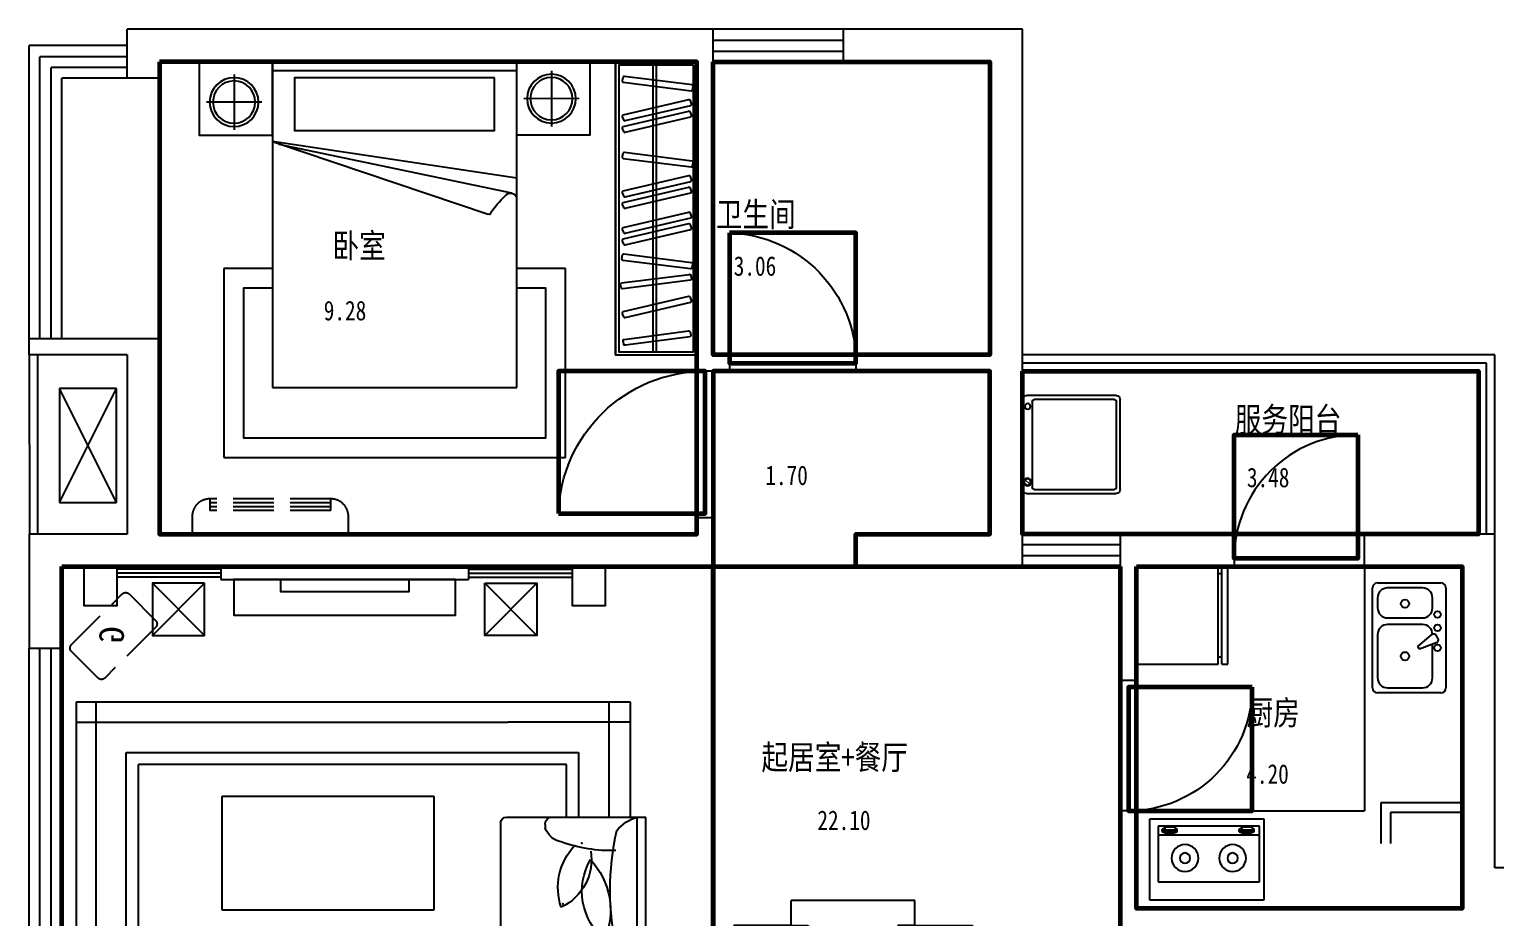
# Model space of a CAD drawing. Extents: x -355297 to -319897, y -340725 to -321125.
# Drawn here: x -354697 to -345697, y -326575 to -321125 of the extents above; entities that cross this region are included whole.
import ezdxf
from ezdxf.enums import TextEntityAlignment as Align

# ---------------------------------------------------------------- set-up
doc = ezdxf.new("R2010")
doc.units = 0
doc.header["$LTSCALE"] = 1000
doc.header["$MEASUREMENT"] = 0
for name, pattern in [('ACAD_ISO02W100', [15, 12, -3]), ('DASH', [0.35, 0.25, -0.1]), ('DASHED', [0.75, 0.5, -0.25])]:
    doc.linetypes.add(name, pattern=pattern)
doc.layers.get('0').update_dxf_attribs({"linetype": 'CONTINUOUS'})
for name, color, linetype in [('0-室内空调位', 8, 'DASH'), ('A-FURN-MOVE', 47, 'DASH'), ('KIT', 6, 'CONTINUOUS'), ('LVTRY', 8, 'CONTINUOUS'), ('PUB_HATCH', 8, 'CONTINUOUS'), ('PUB_TEXT', 7, 'CONTINUOUS'), ('TEXT', 6, 'CONTINUOUS'), ('WALL', 2, 'CONTINUOUS'), ('WIND', 2, 'CONTINUOUS'), ('WINDOW', 3, 'CONTINUOUS'), ('WINDOW_TEXT', 7, 'CONTINUOUS'), ('家具', 145, 'CONTINUOUS'), ('家具ALL', 33, 'CONTINUOUS'), ('灰色', 8, 'CONTINUOUS'), ('空调', 32, 'CONTINUOUS')]:
    doc.layers.add(name, color=color, linetype=linetype)
for name, color, linetype, lineweight in [('GT_卧室', 1, 'CONTINUOUS', 60), ('GT_卫生间', 5, 'CONTINUOUS', 60), ('GT_厨房', 4, 'CONTINUOUS', 60), ('GT_客厅', 2, 'CONTINUOUS', 60), ('GT_过道', 30, 'CONTINUOUS', 60), ('GT_门', 245, 'CONTINUOUS', 60), ('GT_阳台', 6, 'CONTINUOUS', 60), ('GT_餐厅', 3, 'CONTINUOUS', 60)]:
    doc.layers.add(name, color=color, linetype=linetype, lineweight=lineweight)
doc.layers.get('PUB_HATCH').off()
doc.styles.add('CCDI_T0G_01', font='simhei.ttf')
doc.styles.add('DIM_FONT', font='ROMAND.shx', dxfattribs={"width": 0.7})
doc.styles.add('SIMPLEX', font='SIMPLEX.SHX')
doc.styles.get("Standard").update_dxf_attribs({"font": 'GBENOR', "bigfont": 'GBCBIG'})
doc.styles.add('Style-simsun', font='')
doc.styles.get('Style-simsun').set_extended_font_data('NSimSun')

# ---------------------------------------------------------------- blocks, each defined once
blk = doc.blocks.new('_A2ZXL')
blk.add_line((-0.472, 0), (-0.472, -1))
blk.add_arc((-0.5, 0), 1, 271.6231, 0)
blk = doc.blocks.new('_WBLK')
for p, q in [((-0.5, 0.5), (0.5, 0.5)), ((0.5, 0.167), (-0.5, 0.167)), ((0.5, -0.167), (-0.5, -0.167)), ((-0.5, -0.5), (0.5, -0.5))]:
    blk.add_line(p, q)
at = {"layer": 'WINDOW_TEXT', "style": 'SIMPLEX', "flags": 9}
blk.add_attdef('A', text='', height=1, dxfattribs=at).set_placement((0, 1.5), align=Align.MIDDLE)
blk = doc.blocks.new('A$C1C95116E')
at = {"layer": '家具'}
for p, q in [((450, 2529.8), (1950, 2529.8)), ((450, 529.8), (450, 2529.8)), ((1950, 2529.8), (1950, 529.8)), ((1950, 2529.8), (1950, 529.8)), ((1950, 2529.8), (1950, 2359.8)), ((236.6, 2473.8), (236.3, 2133.8)), ((450, 2474), (1950, 2474)), ((2186, 2452.7), (2185.7, 2112.7)), ((66.5, 2303.9), (406.5, 2303.6)), ((2015.9, 2282.9), (2355.9, 2282.6)), ((450, 1816.4), (1950.4, 2040)), ((480.3, 1723.2), (1909.1, 2022.9)), ((1950.4, 2040), (625, 1594)), ((151.3, 1260.9), (450, 1260.9)), ((151.3, 100), (151.3, 1260.9)), ((1950, 1260.9), (2248.7, 1260.9)), ((2248.7, 1260.9), (2248.7, 100)), ((1950, 529.8), (450, 529.8)), ((2248.7, 100), (151.3, 100))]:
    blk.add_line(p, q, dxfattribs=at)
for points in [[(0, 2529.8), (0, 2079.8), (450, 2079.8), (450, 2529.8)], [(2400, 2529.8), (2400, 2079.8), (1950, 2079.8), (1950, 2529.8)], [(587.2, 2432.2), (1815.7, 2432.2), (1815.7, 2107.6), (587.2, 2107.6)]]:
    blk.add_lwpolyline(points, close=True, dxfattribs=at)
blk.add_lwpolyline([(1950, 1140.9), (2128.7, 1140.9), (2128.7, 220), (271.3, 220), (271.3, 1140.9), (450, 1140.9)], dxfattribs=at)
for centre, radius in [((236.5, 2303.8), 150), ((236.5, 2303.8), 130), ((2185.9, 2282.7), 150), ((2185.9, 2282.7), 130)]:
    blk.add_circle(centre, radius, dxfattribs=at)
for centre, radius, start, end in [((489.3, 1685), 39.3, 34.76973, 171.6858), ((104.1, 1273.5), 602.1, 32.54346, 46.10592), ((620.1, 1602.8), 10, 212.54346, 299.04815)]:
    blk.add_arc(centre, radius, start, end, dxfattribs=at)
blk = doc.blocks.new('dq')
at = {"ltscale": 2}
for p, q in [((-80, 950), (-80, 1749)), ((-50, 950), (-50, 1749)), ((-20, 950), (-20, 1749)), ((-128, 1476), (-528, 1076)), ((-528, 1476), (-128, 1076)), ((-80, -950), (-80, -1749)), ((-50, -950), (-50, -1749)), ((-20, -950), (-20, -1749)), ((-128, -1476), (-528, -1076)), ((-528, -1476), (-128, -1076))]:
    blk.add_line(p, q, dxfattribs=at)
for p, q in [((-100, 950), (-100, -950)), ((0, 950), (-100, 950)), ((0, 950), (0, -950)), ((0, -950), (-100, -950))]:
    blk.add_line(p, q)
for points in [[(0, 1749), (-300, 1749), (-300, 1999), (0, 1999)], [(-128, 1076), (-128, 1476), (-528, 1476), (-528, 1076)], [(-100, 850), (-372, 850), (-372, -850), (-100, -850)], [(-100, 493), (-190, 493), (-190, -494), (-100, -494)], [(-128, -1076), (-128, -1476), (-528, -1476), (-528, -1076)], [(0, -1999), (-300, -1999), (-300, -1749), (0, -1749)]]:
    blk.add_lwpolyline(points, close=True, dxfattribs=at)
blk = doc.blocks.new('$plan$00000349')
at = {"color": 0, "linetype": 'ByBlock'}
for p, q in [((-306.8, 0), (306.8, 0)), ((-337.5, -419.3), (-337.5, -30.7)), ((-184.1, -81.8), (-245.5, -81.8)), ((52.5, -172.8), (-17.8, -87.3)), ((2, -48.4), (-12.3, -56.6)), ((31.4, -58.9), (70.2, -162.5)), ((245.5, -81.8), (40, -81.8)), ((337.5, -30.7), (337.5, -419.3)), ((-306.8, -143.2), (-306.8, -358)), ((-122.7, -358), (-122.7, -143.2)), ((-81.8, -143.2), (-81.8, -358)), ((70.2, -162.5), (52.5, -172.8)), ((306.8, -358), (306.8, -143.2)), ((306.8, -450), (-306.8, -450)), ((-245.5, -419.3), (-184.1, -419.3)), ((-20.5, -419.3), (245.5, -419.3))]:
    blk.add_line(p, q, dxfattribs=at)
for centre, radius in [((-143.2, -51.1), 20.5), ((-61.4, -51.1), 20.5), ((61.4, -51.1), 20.5), ((-209.7, -250.6), 25.6), ((112.5, -250.6), 25.6)]:
    blk.add_circle(centre, radius, dxfattribs=at)
for centre, radius, start, end in [((-306.8, -30.7), 30.7, 90, 180), ((306.8, -30.7), 30.7, 0, 90), ((-245.5, -143.2), 61.4, 90, 180), ((-184.1, -143.2), 61.4, 0, 90), ((-20.5, -143.2), 61.4, 90, 180), ((-2, -74.3), 20.5, 120, 219.46232), ((12.3, -66.1), 20.5, 20.53768, 120), ((245.5, -143.2), 61.4, 0, 90), ((-245.5, -358), 61.4, 180, 270), ((-184.1, -358), 61.4, 270, 0), ((-20.5, -358), 61.4, 180, 270), ((245.5, -358), 61.4, 270, 0), ((-306.8, -419.3), 30.7, 180, 270), ((306.8, -419.3), 30.7, 270, 0)]:
    blk.add_arc(centre, radius, start, end, dxfattribs=at)
blk = doc.blocks.new('FIRE1')
at = {"linetype": 'Continuous'}
for p, q in [((330.3, 313.1), (-369.7, 313.1)), ((-369.7, 313.1), (-369.7, -186.9)), ((330.3, -186.9), (330.3, 313.1)), ((-369.7, -186.9), (330.3, -186.9))]:
    blk.add_line(p, q, dxfattribs=at)
for p, q in [((-343.2, 268.7), (279.6, 268.7)), ((-343.2, -73.8), (-343.2, 268.7)), ((-343.2, 213), (279.6, 213)), ((-310.6, 235.2), (-310.5, 246.9)), ((-300.1, 244.7), (-300.1, 261.3)), ((-300.1, 261.3), (-235.4, 261.3)), ((-235.4, 244.7), (-300.1, 244.7)), ((-235.4, 261.3), (-235.4, 244.7)), ((-218.8, 236.4), (-218.8, 246.9)), ((162.4, 235.2), (162.5, 246.9)), ((172.9, 261.3), (237.6, 261.3)), ((172.9, 244.7), (172.9, 261.3)), ((237.6, 244.7), (172.9, 244.7)), ((237.6, 261.3), (237.6, 244.7)), ((254.2, 236.4), (254.2, 246.9)), ((279.6, 268.7), (279.6, -73.8)), ((279.6, -73.8), (-343.2, -73.8)), ((-335.6, -206.9), (-335.6, -206.9))]:
    blk.add_line(p, q)
for points in [[(-218.8, 246.9, -0.259034), (-220.7, 243.4, -0.076276), (-232.2, 238.5, -0.036515), (-245.8, 236.1, -0.026615), (-264.6, 235.1, -0.026615), (-283.5, 236.1, -0.036515), (-297, 238.5, -0.076276), (-308.6, 243.4, -0.259034), (-310.5, 246.9, -0.259034), (-308.6, 250.3, -0.056762), (-300.1, 254.3, -0.036515)], [(-218.8, 236.4, -0.259034), (-220.7, 232.9, -0.076276), (-232.2, 228, -0.036515), (-245.8, 225.5, -0.026615), (-264.6, 224.5, -0.026615), (-283.5, 225.5, -0.036515), (-297, 228, -0.076276), (-308.6, 232.9, -0.259034), (-310.5, 236.4, -0.078462), (-310.3, 237.6, -0.056762)], [(-235.4, 256, -0.008736), (-232.2, 255.2, -0.076276), (-220.7, 250.3, -0.259034), (-218.8, 246.9, -0.259034)], [(254.2, 246.9, -0.259034), (252.3, 243.4, -0.076276), (240.8, 238.5, -0.036515), (227.2, 236.1, -0.026615), (208.4, 235.1, -0.026615), (189.5, 236.1, -0.036515), (176, 238.5, -0.076276), (164.4, 243.4, -0.259034), (162.5, 246.9, -0.259034), (164.4, 250.3, -0.056762), (172.9, 254.3, -0.036515)], [(254.2, 236.4, -0.259034), (252.3, 232.9, -0.076276), (240.8, 228, -0.036515), (227.2, 225.5, -0.026615), (208.4, 224.5, -0.026615), (189.5, 225.5, -0.036515), (176, 228, -0.076276), (164.4, 232.9, -0.259034), (162.5, 236.4, -0.078462), (162.7, 237.6, -0.056762)], [(237.6, 256, -0.008736), (240.8, 255.2, -0.076276), (252.3, 250.3, -0.259034), (254.2, 246.9, -0.259034)]]:
    blk.add_lwpolyline(points, format="xyb")
for centre, radius in [((-178.1, 71.7), 82.5), ((-178.1, 71.7), 31.6), ((114.5, 71.7), 82.5), ((114.5, 71.7), 31.6)]:
    blk.add_circle(centre, radius, dxfattribs=at)
at = {"oblique": -180, "text_generation_flag": 4, "width": 0.8, "flags": 9}
for tag in ['XSIZE', 'YSIZE']:
    blk.add_attdef(tag, (-19.7, -186.9), '', height=0.5, dxfattribs=at)
blk = doc.blocks.new('A$C37B047D3')
at = {"layer": 'LVTRY', "linetype": 'ByBlock'}
for p, q in [((1.5, 600), (1.5, 0)), ((38.7, 600), (1.5, 600)), ((38.7, 600), (38.7, 0)), ((60.6, 553.7), (38.7, 553.7)), ((562.1, 600), (60.6, 600)), ((60.6, 600), (60.6, 0)), ((562.1, 0), (562.1, 600)), ((38.7, 44.9), (60.6, 44.9)), ((1.5, 0), (38.7, 0)), ((60.6, 0), (562.1, 0))]:
    blk.add_line(p, q, dxfattribs=at)
at = {"layer": 'LVTRY', "linetype": 'ByBlock', "style": 'DIM_FONT', "width": 0.8, "flags": 9}
for tag in ['XSIZE', 'YSIZE']:
    blk.add_attdef(tag, (1.5, 600), '', height=0.5, rotation=180, dxfattribs=at)
blk = doc.blocks.new('A$C27572BC1')
at = {"layer": '家具'}
for p, q in [((352.5, 1350), (1112.4, 1350)), ((352.5, 0), (352.5, 1350)), ((1112.4, 0), (1112.4, 1350)), ((352.5, 1196.8), (0, 1196.8)), ((0, 1196.8), (0, 754.5)), ((43.5, 1196.8), (43.5, 754.5)), ((1112.4, 1196.8), (1465, 1196.8)), ((1421.4, 1196.8), (1421.4, 754.5)), ((1465, 1196.8), (1465, 754.5)), ((352.5, 754.5), (0, 754.5)), ((1112.4, 754.5), (1465, 754.5)), ((0, 153.2), (0, 595.5)), ((352.5, 595.5), (0, 595.5)), ((43.5, 153.2), (43.5, 595.5)), ((1112.4, 595.5), (1465, 595.5)), ((1421.4, 153.2), (1421.4, 595.5)), ((1465, 153.2), (1465, 595.5)), ((352.5, 153.2), (0, 153.2)), ((1112.4, 153.2), (1465, 153.2)), ((352.5, 0), (1112.4, 0))]:
    blk.add_line(p, q, dxfattribs=at)
at = {"layer": '家具', "linetype": 'DASHED', "ltscale": 10}
for p, q in [((352.5, 1196.8), (457.2, 1196.8)), ((457.2, 1196.8), (457.2, 754.5)), ((1112.4, 1196.8), (1007.8, 1196.8)), ((1007.8, 1196.8), (1007.8, 754.5)), ((352.5, 754.5), (457.2, 754.5)), ((1112.4, 754.5), (1007.8, 754.5)), ((352.5, 595.5), (457.2, 595.5)), ((457.2, 153.2), (457.2, 595.5)), ((1007.8, 153.2), (1007.8, 595.5)), ((1112.4, 595.5), (1007.8, 595.5)), ((352.5, 153.2), (457.2, 153.2)), ((1112.4, 153.2), (1007.8, 153.2))]:
    blk.add_line(p, q, dxfattribs=at)
blk = doc.blocks.new('$plan$00000401')
for p, q in [((-276, 0), (276, 0)), ((-300, -576), (-300, -24)), ((-276, -528), (-276, -35.6)), ((-264, -23.6), (264, -23.6)), ((276, -35.6), (276, -528)), ((300, -24), (300, -576)), ((264, -540), (-264, -540)), ((276, -600), (-276, -600))]:
    blk.add_line(p, q)
at = {"lineweight": 13}
blk.add_line((-218.2, -581.8), (-242.5, -557.6), dxfattribs=at)
for centre, radius in [((-230.4, -569.7), 23.2), ((234, -568), 17.2)]:
    blk.add_circle(centre, radius)
blk.add_circle((-230.4, -569.7), 17.2, dxfattribs=at)
for centre, radius, start, end in [((-276, -24), 24, 90, 180), ((276, -24), 24, 0, 90), ((-264, -35.6), 12, 90, 180), ((264, -35.6), 12, 0, 90), ((-264, -528), 12, 180, 270), ((264, -528), 12, 270, 0), ((-276, -576), 24, 180, 270), ((276, -576), 24, 270, 0)]:
    blk.add_arc(centre, radius, start, end)
blk = doc.blocks.new('A$C1635139F')
at = {"layer": '家具', "linetype": 'Continuous'}
for p, q in [((110.8, 3491.6), (110.8, 2741.6)), ((860.8, 3491.6), (110.8, 3491.6)), ((860.8, 2741.6), (860.8, 3491.6)), ((961.8, 2993.7), (961.8, 3500.7)), ((961.8, 3500.7), (1861.8, 3500.7)), ((961.8, 3446.7), (1861.8, 3446.7)), ((1861.8, 2643.9), (1861.8, 3500.7)), ((961.8, 2993.7), (961.8, 2643.9)), ((1006.8, 2880.6), (1029.5, 2880.6)), ((1816.8, 2880.6), (1794.1, 2880.6)), ((110.8, 2741.6), (860.8, 2741.6)), ((0, 444.5), (0, 2650)), ((0.5, 2650.5), (837.9, 2650.5)), ((52.8, 444), (52.8, 2650.5)), ((873.1, 1925.7), (873.1, 2615.3)), ((606.4, 2606.5), (606.4, 2584.3)), ((1825.8, 2607.9), (997.8, 2607.9)), ((1290.8, 2197.3), (1290.8, 897.3)), ((1990.8, 2197.3), (1290.8, 2197.3)), ((1990.8, 897.3), (1990.8, 2197.3)), ((314.6, 1899.3), (217.8, 1899.3)), ((839.3, 1899.3), (490.9, 1899.3)), ((873.1, 1230.5), (873.1, 1864.1)), ((839.3, 1195.3), (379.2, 1195.3)), ((873.1, 1160.1), (873.1, 479.2)), ((1290.8, 897.3), (1990.8, 897.3)), ((606.4, 488), (606.4, 510.2)), ((0.5, 444), (837.9, 444))]:
    blk.add_line(p, q, dxfattribs=at)
at = {"layer": '家具'}
for p, q in [((485.8, 3365.7), (485.8, 2867.5)), ((860.8, 3404.8), (961.8, 3404.8)), ((1861.8, 3404.8), (2568.1, 3404.8)), ((1861.8, 3404.8), (2568.1, 3404.8)), ((2444.6, 3404.8), (2444.6, 2652.6)), ((2568.1, 3404.8), (2568.1, 0)), ((2568.1, 3404.8), (2568.1, 0)), ((961.8, 3271.5), (860.8, 3271.5)), ((2568.1, 3271.5), (1861.8, 3271.5)), ((236.7, 3116.6), (734.9, 3116.6)), ((961.8, 3086.3), (860.8, 3086.3)), ((2259.3, 3086.3), (1861.8, 3086.3)), ((2259.3, 308.7), (2259.3, 3086.3)), ((860.8, 3012.2), (961.8, 3012.2)), ((1861.8, 3012.2), (2185.2, 3012.2)), ((2185.2, 3012.2), (2185.2, 382.8)), ((221.7, 2741.6), (221.7, 2650.5)), ((406.9, 2741.6), (406.9, 2650.5)), ((481, 2741.6), (481, 2650.5)), ((221.7, 2650.5), (221.7, 2652.6)), ((406.9, 2650.5), (406.9, 2652.6)), ((2444.6, 0), (2444.6, 2652.6)), ((221.7, 435.7), (221.7, 444)), ((221.7, 444), (221.7, 0)), ((406.9, 444), (406.9, 352.9)), ((406.9, 436), (406.9, 308.7)), ((481, 444), (481, 382.8)), ((481, 382.8), (2185.2, 382.8)), ((406.9, 308.7), (2259.3, 308.7)), ((221.7, 123.5), (2568.1, 123.5)), ((2568.1, 0), (221.7, 0)), ((2568.1, 0), (1861.8, 0))]:
    blk.add_line(p, q, dxfattribs=at)
blk.add_circle((485.8, 3116.6), 169.1, dxfattribs=at)
at = {"layer": '家具', "linetype": 'Continuous'}
for centre, radius, start, end in [((1110.1, 3454.4), 148.5, 182.97, 243.66674), ((1613.5, 3520.1), 258.9, 309.82954, 343.53373), ((1411.8, 4967), 1686.2, 257.41004, 282.58996), ((251.2, 3289.5), 916.9, 358.58303, 1.59457), ((2572.4, 3289.5), 916.9, 178.40543, 199.73927), ((251.2, 3289.5), 916.9, 340.26073, 353.9761), ((979.4, 3009.1), 137.9, 291.27159, 347.71802), ((1844.1, 3009.1), 137.9, 192.28198, 248.72841), ((1006.8, 2925.6), 45, 180, 270), ((1816.8, 2925.6), 45, 270, 0), ((0.5, 2650), 0.5, 90, 180), ((31.5, 2484.4), 167.4, 30.68837, 82.6749), ((562.4, 2606.5), 44, 0, 90), ((837.9, 2615.3), 35.2, 0, 90), ((997.8, 2643.9), 36, 180, 270), ((1825.8, 2643.9), 36, 270, 0), ((-12994.4, 1547.3), 13209.5, 355.55987, 4.44013), ((480.7, 2633.3), 134.9, 282.27415, 338.70114), ((206.6, 3345.3), 896.5, 268.40543, 276.00735), ((206.6, 3345.3), 896.5, 279.035, 289.73927), ((828.4, 1948.6), 50.2, 280.89858, 332.84122), ((837.9, 1864.1), 35.2, 0, 90), ((837.9, 1230.5), 35.2, 270, 0), ((837.9, 1160.1), 35.2, 0, 90), ((206.6, -250.8), 896.5, 70.26073, 91.59457), ((480.7, 461.2), 134.9, 21.29886, 77.72585), ((31.5, 610.1), 167.4, 277.3251, 329.31163), ((562.4, 488), 44, 270, 0), ((837.9, 479.2), 35.2, 270, 0), ((0.5, 444.5), 0.5, 180, 270)]:
    blk.add_arc(centre, radius, start, end, dxfattribs=at)
at = {"layer": '家具'}
for centre, radius, start, end in [((1288, 2823.5), 459.3, 47.03855, 112.96198), ((1406.5, 3495.6), 388.2, 219.93728, 300.06326), ((1600, 2842.7), 322.7, 80.4987, 154.92667), ((1961, 3959.5), 1329.3, 221.0234, 221.26389), ((1428.1, 3337.9), 378.1, 251.44436, 312.71967), ((367.4, 2681.9), 29.4, 273.60815, 273.73494), ((367.4, 2681.9), 29.4, 273.60815, 273.73494), ((660, 2184.7), 449.1, 137.03855, 202.96198), ((2.8, 2300.6), 379.6, 309.93728, 30.06326), ((125.6, 1842.5), 369.7, 341.44436, 53.33975), ((609.8, 2010.6), 315.5, 170.4987, 244.92667), ((664.8, 1001.5), 449.1, 137.03855, 202.96198), ((7.7, 1117.4), 379.6, 309.93728, 30.06326)]:
    blk.add_arc(centre, radius, start, end, dxfattribs=at)
for p in [(1175.2, 3246.4), (1701.1, 3107.1), (1328.2, 2989.7)]:
    blk.add_point(p, dxfattribs=at)
blk = doc.blocks.new('_DBLK')
blk.add_line((-0.45, 0), (-0.45, -0.95))
blk.add_arc((-0.45, 0), 0.95, 270, 0)
at = {"layer": 'WINDOW_TEXT', "style": 'SIMPLEX', "flags": 9}
blk.add_attdef('A', text='', height=1, dxfattribs=at).set_placement((0, 1.5), align=Align.MIDDLE)
blk = doc.blocks.new('壁挂空调')
at = {"layer": 'A-FURN-MOVE'}
for p, q in [((-108, 216), (-852, 216)), ((-852, 216), (-852, 144)), ((-108, 192), (-852, 192)), ((-108, 144), (-108, 216)), ((-960, 108), (-960, 0)), ((-108, 168), (-852, 168)), ((-108, 144), (-852, 144)), ((0, 0), (0, 108)), ((-960, 0), (0, 0))]:
    blk.add_line(p, q, dxfattribs=at)
for centre, start, end in [((-852, 108), 90, 180), ((-108, 108), 0, 90)]:
    blk.add_arc(centre, 108, start, end, dxfattribs=at)
blk = doc.blocks.new('A$C56337016')
for p, q in [((319.9, 525), (8.8, 213.8)), ((525, 362.3), (362.3, 525)), ((213.8, 8.8), (525, 319.9)), ((8.8, 171.4), (171.4, 8.8))]:
    blk.add_line(p, q)
for centre, start, end in [((341.1, 503.8), 45, 135), ((503.8, 341.1), 315, 45), ((30, 192.6), 135, 225), ((192.6, 30), 225, 315)]:
    blk.add_arc(centre, 30, start, end)
at = {"style": 'Style-simsun'}
blk.add_text('G', height=150, dxfattribs=at).set_placement((207.4, 203.6))
blk = doc.blocks.new('A$C4D8B5A51')
at = {"layer": '家具', "linetype": 'Continuous'}
for p, q in [((0, 1800), (0, 0)), ((500, 1800), (0, 1800)), ((500, 1800), (0, 1800)), ((250, 1780), (250, 20)), ((270, 1780), (270, 20)), ((500, 0), (500, 1800)), ((500, 0), (0, 0))]:
    blk.add_line(p, q, dxfattribs=at)
for points in [[(0, 1800), (500, 1800), (500, 0), (0, 0)], [(20, 1780), (480, 1780), (480, 20), (20, 20)]]:
    blk.add_lwpolyline(points, close=True, dxfattribs=at)
for points in [[(28.4, 1658.3), (444.2, 1710.4, -0.414214), (454.2, 1704), (458.3, 1684.4, -0.414214), (451.8, 1674.4), (36, 1622.3, -0.414214), (26, 1628.8), (21.9, 1648.3, -0.414214)], [(51, 1567.2), (454.2, 1473.1, -0.414214), (458.8, 1462.2), (451.4, 1443.6, -0.414214), (440.5, 1439), (37.3, 1533, -0.414214), (32.7, 1544), (40.1, 1562.5, -0.414214)], [(51, 1496), (454.2, 1401.9, -0.414214), (458.8, 1391), (451.4, 1372.5, -0.414214), (440.5, 1367.8), (37.3, 1461.9, -0.414214), (32.7, 1472.8), (40.1, 1491.3, -0.414214)], [(28.4, 1191.1), (444.2, 1243.3, -0.414214), (454.2, 1236.8), (458.3, 1217.3, -0.414214), (451.8, 1207.3), (36, 1155.1, -0.414214), (26, 1161.6), (21.9, 1181.2, -0.414214)], [(51, 1100.1), (454.2, 1006, -0.414214), (458.8, 995.1), (451.4, 976.5, -0.414214), (440.5, 971.8), (37.3, 1065.9, -0.414214), (32.7, 1076.8), (40.1, 1095.4, -0.414214)], [(51, 1028.9), (454.2, 934.8, -0.414214), (458.8, 923.9), (451.4, 905.3, -0.414214), (440.5, 900.7), (37.3, 994.7, -0.414214), (32.7, 1005.7), (40.1, 1024.2, -0.414214)], [(51, 875.5), (454.2, 781.4, -0.414214), (458.8, 770.5), (451.4, 751.9, -0.414214), (440.5, 747.2), (37.3, 841.3, -0.414214), (32.7, 852.2), (40.1, 870.8, -0.414214)], [(51, 804.3), (454.2, 710.2, -0.414214), (458.8, 699.3), (451.4, 680.7, -0.414214), (440.5, 676), (37.3, 770.1, -0.414214), (32.7, 781), (40.1, 799.6, -0.414214)], [(455.6, 582.7), (39.8, 530.5, -0.414214), (29.9, 537), (25.7, 556.6, -0.414214), (32.2, 566.5), (448.1, 618.7, -0.414214), (458, 612.2), (462.1, 592.7, -0.414214)], [(462.5, 442.9), (46.7, 495.1, 0.414214), (36.7, 488.6), (32.6, 469, 0.414214), (39.1, 459.1), (455, 406.9, 0.414214), (464.9, 413.4), (469, 432.9, 0.414214)], [(51, 358), (454.2, 263.9, -0.414214), (458.8, 253), (451.4, 234.5, -0.414214), (440.5, 229.8), (37.3, 323.9, -0.414214), (32.7, 334.8), (40.1, 353.3, -0.414214)], [(446.9, 95.7), (51.3, 147.9, 0.414214), (41.3, 141.4), (37.2, 121.8, 0.414214), (43.7, 111.9), (439.3, 59.7, 0.414214), (449.2, 66.2), (453.3, 85.7, 0.414214)]]:
    blk.add_lwpolyline(points, format="xyb", close=True, dxfattribs=at)
blk = doc.blocks.new('A$C4D8B5A51-flat-4')
at = {"layer": '家具', "linetype": 'Continuous'}
for p, q in [((-500, 0), (-500, 1800)), ((-500, 1800), (0, 1800)), ((-500, 1800), (0, 1800)), ((-270, 1780), (-270, 20)), ((-250, 1780), (-250, 20)), ((0, 1800), (0, 0)), ((-500, 0), (0, 0))]:
    blk.add_line(p, q, dxfattribs=at)
for points in [[(0, 1800), (-500, 1800), (-500, 0), (0, 0)], [(-20, 1780), (-480, 1780), (-480, 20), (-20, 20)]]:
    blk.add_lwpolyline(points, close=True, dxfattribs=at)
for points in [[(-28.4, 1658.3), (-444.2, 1710.4, 0.414214), (-454.2, 1704), (-458.3, 1684.4, 0.414214), (-451.8, 1674.4), (-36, 1622.3, 0.414214), (-26, 1628.8), (-21.9, 1648.3, 0.414214)], [(-51, 1567.2), (-454.2, 1473.1, 0.414214), (-458.8, 1462.2), (-451.4, 1443.6, 0.414214), (-440.5, 1439), (-37.3, 1533, 0.414214), (-32.7, 1544), (-40.1, 1562.5, 0.414214)], [(-51, 1496), (-454.2, 1401.9, 0.414214), (-458.8, 1391), (-451.4, 1372.5, 0.414214), (-440.5, 1367.8), (-37.3, 1461.9, 0.414214), (-32.7, 1472.8), (-40.1, 1491.3, 0.414214)], [(-28.4, 1191.1), (-444.2, 1243.3, 0.414214), (-454.2, 1236.8), (-458.3, 1217.3, 0.414214), (-451.8, 1207.3), (-36, 1155.1, 0.414214), (-26, 1161.6), (-21.9, 1181.2, 0.414214)], [(-51, 1100.1), (-454.2, 1006, 0.414214), (-458.8, 995.1), (-451.4, 976.5, 0.414214), (-440.5, 971.8), (-37.3, 1065.9, 0.414214), (-32.7, 1076.8), (-40.1, 1095.4, 0.414214)], [(-51, 1028.9), (-454.2, 934.8, 0.414214), (-458.8, 923.9), (-451.4, 905.3, 0.414214), (-440.5, 900.7), (-37.3, 994.7, 0.414214), (-32.7, 1005.7), (-40.1, 1024.2, 0.414214)], [(-51, 875.5), (-454.2, 781.4, 0.414214), (-458.8, 770.5), (-451.4, 751.9, 0.414214), (-440.5, 747.2), (-37.3, 841.3, 0.414214), (-32.7, 852.2), (-40.1, 870.8, 0.414214)], [(-51, 804.3), (-454.2, 710.2, 0.414214), (-458.8, 699.3), (-451.4, 680.7, 0.414214), (-440.5, 676), (-37.3, 770.1, 0.414214), (-32.7, 781), (-40.1, 799.6, 0.414214)], [(-455.6, 582.7), (-39.8, 530.5, 0.414214), (-29.9, 537), (-25.7, 556.6, 0.414214), (-32.2, 566.5), (-448.1, 618.7, 0.414214), (-458, 612.2), (-462.1, 592.7, 0.414214)], [(-462.5, 442.9), (-46.7, 495.1, -0.414214), (-36.7, 488.6), (-32.6, 469, -0.414214), (-39.1, 459.1), (-455, 406.9, -0.414214), (-464.9, 413.4), (-469, 432.9, -0.414214)], [(-51, 358), (-454.2, 263.9, 0.414214), (-458.8, 253), (-451.4, 234.5, 0.414214), (-440.5, 229.8), (-37.3, 323.9, 0.414214), (-32.7, 334.8), (-40.1, 353.3, 0.414214)], [(-446.9, 95.7), (-51.3, 147.9, -0.414214), (-41.3, 141.4), (-37.2, 121.8, -0.414214), (-43.7, 111.9), (-439.3, 59.7, -0.414214), (-449.2, 66.2), (-453.3, 85.7, -0.414214)]]:
    blk.add_lwpolyline(points, format="xyb", close=True, dxfattribs=at)

msp = doc.modelspace()

# ---------------------------------------------------------------- linework, layer by layer
at = {"layer": 'GT_卧室'}
msp.add_lwpolyline([(-353897.3, -321324.6), (-353897.3, -324224.6), (-350597.3, -324224.6), (-350597.3, -321324.6), (-353897.3, -321324.6)], dxfattribs=at)
at = {"layer": 'GT_卫生间'}
msp.add_lwpolyline([(-350497.3, -321324.6), (-348797.3, -321324.6), (-348797.3, -323124.6), (-350497.3, -323124.6), (-350497.3, -321324.6)], dxfattribs=at)
at = {"layer": 'GT_厨房'}
msp.add_lwpolyline([(-347897.3, -324424.6), (-345897.3, -324424.6), (-345897.3, -326524.6), (-347897.3, -326524.6), (-347897.3, -324424.6)], dxfattribs=at)
at = {"layer": 'GT_客厅'}
msp.add_lwpolyline([(-354497.3, -324424.6), (-350497.3, -324424.6), (-350497.3, -327824.6), (-354497.3, -327824.6), (-354497.3, -324424.6)], dxfattribs=at)
at = {"layer": 'GT_过道'}
msp.add_lwpolyline([(-349620, -324424.6), (-349620, -324224.6), (-348797.3, -324224.6), (-348797.3, -323224.6), (-350497.3, -323224.6), (-350497.3, -324424.6), (-349620, -324424.6)], dxfattribs=at)
at = {"layer": 'GT_门'}
for points in [[(-350397.3, -322375), (-350397.3, -323174.6), (-349620, -323174.6), (-349620, -322375), (-350397.3, -322375)], [(-351447, -324099.1), (-350547.3, -324099.1), (-350547.3, -323224.6), (-351447, -323224.6), (-351447, -324099.1)], [(-346537.3, -323614.6), (-346537.3, -324374.6), (-347297.3, -324374.6), (-347297.3, -323614.6), (-346537.3, -323614.6)], [(-347187.3, -325164.6), (-347947.3, -325164.6), (-347947.3, -325924.6), (-347187.3, -325924.6), (-347187.3, -325164.6)]]:
    msp.add_lwpolyline(points, dxfattribs=at)
at = {"layer": 'GT_阳台'}
msp.add_lwpolyline([(-348597.3, -323224.6), (-345797.3, -323224.6), (-345797.3, -324224.6), (-348597.3, -324224.6), (-348597.3, -323224.6)], dxfattribs=at)
at = {"layer": 'GT_餐厅'}
msp.add_lwpolyline([(-347997.3, -324424.6), (-347997.3, -327824.6), (-350497.3, -327824.6), (-350497.3, -324424.6), (-347997.3, -324424.6)], dxfattribs=at)
at = {"layer": 'KIT'}
for p in [(-346497.3, -324424.6), (-347897.3, -325924.6)]:
    msp.add_line(p, (-346497.3, -325924.6), dxfattribs=at)
at = {"layer": 'LVTRY'}
for p, q in [((-345897.2, -325874.5), (-346397.2, -325874.5)), ((-346397.2, -325874.5), (-346397.2, -326124.5)), ((-346337.2, -325934.5), (-346337.2, -326124.5)), ((-345897.2, -325934.5), (-346337.2, -325934.5))]:
    msp.add_line(p, q, dxfattribs=at)
at = {"layer": 'WALL'}
for p, q in [((-350497.3, -321124.6), (-354097.3, -321124.6)), ((-354097.3, -321424.6), (-354097.3, -321124.6)), ((-354097.3, -321424.6), (-354097.3, -321124.6)), ((-350497.3, -321124.6), (-354097.3, -321124.6)), ((-350497.3, -321124.6), (-351397.3, -321124.6)), ((-350497.3, -321124.6), (-351397.3, -321124.6)), ((-350497.3, -321324.6), (-350497.3, -321124.6)), ((-350497.3, -321324.6), (-350497.3, -321124.6)), ((-350497.3, -321324.6), (-350497.3, -321124.6)), ((-350497.3, -321324.6), (-350497.3, -321124.6)), ((-348597.3, -321124.6), (-349697.3, -321124.6)), ((-349697.3, -321324.6), (-349697.3, -321124.6)), ((-349697.3, -321324.6), (-349697.3, -321124.6)), ((-348597.3, -321124.6), (-349697.3, -321124.6)), ((-354097.3, -321424.6), (-354097.3, -321224.6)), ((-354097.3, -321424.6), (-354097.3, -321224.6)), ((-353897.3, -321424.6), (-353897.3, -321324.6)), ((-353897.3, -321424.6), (-353897.3, -321324.6)), ((-351097.3, -321324.6), (-351097.3, -321324.6)), ((-351097.3, -321324.6), (-351097.3, -321324.6)), ((-350497.3, -321324.6), (-350497.3, -321324.6)), ((-350497.3, -321324.6), (-350497.3, -321324.6)), ((-350497.3, -321324.6), (-350497.3, -321324.6)), ((-350497.3, -321324.6), (-350497.3, -321324.6)), ((-349697.3, -321324.6), (-348797.3, -321324.6)), ((-349697.3, -321324.6), (-348797.3, -321324.6)), ((-350597.3, -321724.6), (-350597.3, -322124.6)), ((-350597.3, -321724.6), (-350597.3, -322124.6)), ((-354697.3, -323124.6), (-354697.3, -323024.6)), ((-354697.3, -323024.6), (-353897.3, -323024.6)), ((-354697.3, -323024.6), (-353897.3, -323024.6)), ((-354697.3, -323124.6), (-354697.3, -323024.6)), ((-353897.3, -323024.6), (-353897.3, -323574.6)), ((-353897.3, -323024.6), (-353897.3, -323574.6)), ((-354097.3, -323124.6), (-354697.3, -323124.6)), ((-354097.3, -323124.6), (-354697.3, -323124.6)), ((-354097.3, -323124.6), (-354097.3, -324224.6)), ((-354097.3, -323124.6), (-354097.3, -324224.6)), ((-349620, -323124.6), (-348797.3, -323124.6)), ((-349620, -323124.6), (-348797.3, -323124.6)), ((-349620, -323224.6), (-348797.3, -323224.6)), ((-349620, -323224.6), (-348797.3, -323224.6)), ((-353897.3, -323574.6), (-353897.3, -324224.6)), ((-353897.3, -323574.6), (-353897.3, -324224.6)), ((-350497.3, -324124.6), (-350597.3, -324124.6)), ((-350497.3, -324124.6), (-350597.3, -324124.6)), ((-350497.3, -324424.6), (-350497.3, -324124.6)), ((-350497.3, -324424.6), (-350497.3, -324124.6)), ((-354697.3, -324224.6), (-354697.3, -324924.6)), ((-354097.3, -324224.6), (-354697.3, -324224.6)), ((-354097.3, -324224.6), (-354697.3, -324224.6)), ((-354697.3, -324224.6), (-354697.3, -324924.6)), ((-349620, -324224.6), (-348797.3, -324224.6)), ((-349620, -324224.6), (-348797.3, -324224.6)), ((-347297.3, -324224.6), (-347297.3, -324424.6)), ((-347297.3, -324224.6), (-347297.3, -324424.6)), ((-345697.3, -326274.6), (-345697.3, -324224.6)), ((-345697.3, -326274.6), (-345697.3, -324224.6)), ((-350497.3, -324424.6), (-354497.3, -324424.6)), ((-354497.3, -324924.6), (-354497.3, -324424.6)), ((-354497.3, -324924.6), (-354497.3, -324424.6)), ((-350497.3, -324424.6), (-354497.3, -324424.6)), ((-347897.3, -324424.6), (-347297.3, -324424.6)), ((-347897.3, -324424.6), (-347297.3, -324424.6)), ((-345897.3, -326524.6), (-345897.3, -324424.6)), ((-345897.3, -326524.6), (-345897.3, -324424.6)), ((-354697.3, -324924.6), (-354497.3, -324924.6)), ((-354697.3, -324924.6), (-354497.3, -324924.6)), ((-347897.3, -325124.6), (-347997.3, -325124.6)), ((-347897.3, -325124.6), (-347997.3, -325124.6)), ((-347897.3, -325924.6), (-347997.3, -325924.6)), ((-347897.3, -325924.6), (-347997.3, -325924.6)), ((-347897.3, -325924.6), (-347997.3, -325924.6)), ((-347897.3, -325924.6), (-347997.3, -325924.6)), ((-343497.3, -326274.6), (-345697.3, -326274.6)), ((-343497.3, -326274.6), (-345697.3, -326274.6)), ((-345897.3, -326524.6), (-345897.3, -326474.6)), ((-345897.3, -326524.6), (-345897.3, -326474.6))]:
    msp.add_line(p, q, dxfattribs=at)
at = {"layer": 'WALL', "linetype": 'ACAD_ISO02W100'}
for p, q in [((-348597.3, -324424.6), (-348597.3, -321124.6)), ((-348597.3, -324424.6), (-348597.3, -321124.6)), ((-350597.3, -321324.6), (-353897.3, -321324.6)), ((-350597.3, -321324.6), (-353897.3, -321324.6)), ((-350597.3, -321324.6), (-351397.3, -321324.6)), ((-350597.3, -321324.6), (-351397.3, -321324.6)), ((-350597.3, -321324.6), (-350597.3, -323224.6)), ((-350597.3, -321324.6), (-350597.3, -323224.6)), ((-350497.3, -321324.6), (-350497.3, -322424.6)), ((-350497.3, -321324.6), (-350497.3, -322424.6)), ((-348797.3, -323124.6), (-348797.3, -321324.6)), ((-348797.3, -323124.6), (-348797.3, -321324.6)), ((-353897.3, -321424.6), (-354097.3, -321424.6)), ((-353897.3, -321424.6), (-354097.3, -321424.6)), ((-350497.3, -321824.6), (-350497.3, -323124.6)), ((-350497.3, -321824.6), (-350497.3, -323124.6)), ((-350497.3, -323124.6), (-350397.3, -323124.6)), ((-350497.3, -323124.6), (-350397.3, -323124.6)), ((-350397.3, -323124.6), (-350397.3, -323224.6)), ((-350397.3, -323124.6), (-350397.3, -323224.6)), ((-349620, -323124.6), (-349620, -323224.6)), ((-349620, -323124.6), (-349620, -323224.6)), ((-350497.3, -323224.6), (-350597.3, -323224.6)), ((-350497.3, -323224.6), (-350597.3, -323224.6)), ((-350397.3, -323224.6), (-350497.3, -323224.6)), ((-350397.3, -323224.6), (-350497.3, -323224.6)), ((-348797.3, -324224.6), (-348797.3, -323224.6)), ((-348797.3, -324224.6), (-348797.3, -323224.6)), ((-350597.3, -324224.6), (-350597.3, -324124.6)), ((-350597.3, -324224.6), (-350597.3, -324124.6)), ((-350597.3, -324224.6), (-353897.3, -324224.6)), ((-350597.3, -324224.6), (-353897.3, -324224.6)), ((-349620, -324224.6), (-349620, -324424.6)), ((-349620, -324224.6), (-349620, -324424.6)), ((-347297.3, -324224.6), (-347997.3, -324224.6)), ((-347997.3, -324224.6), (-347997.3, -325124.6)), ((-347997.3, -324224.6), (-347997.3, -325124.6)), ((-347297.3, -324224.6), (-347997.3, -324224.6)), ((-345697.3, -324224.6), (-346497.3, -324224.6)), ((-346497.3, -324424.6), (-346497.3, -324224.6)), ((-346497.3, -324424.6), (-346497.3, -324224.6)), ((-345697.3, -324224.6), (-346497.3, -324224.6)), ((-348597.3, -324424.6), (-349620, -324424.6)), ((-348597.3, -324424.6), (-349620, -324424.6)), ((-347897.3, -325124.6), (-347897.3, -324424.6)), ((-347897.3, -325124.6), (-347897.3, -324424.6)), ((-345897.3, -324424.6), (-346497.3, -324424.6)), ((-345897.3, -324424.6), (-346497.3, -324424.6)), ((-347997.3, -325924.6), (-347997.3, -326624.6)), ((-347997.3, -325924.6), (-347997.3, -326624.6)), ((-347897.3, -326524.6), (-347897.3, -325924.6)), ((-347897.3, -326524.6), (-347897.3, -325924.6)), ((-347897.3, -326524.6), (-345897.3, -326524.6)), ((-347897.3, -326524.6), (-345897.3, -326524.6))]:
    msp.add_line(p, q, dxfattribs=at)
at = {"layer": 'WIND'}
msp.add_line((-347297.3, -324224.6), (-346497.3, -324224.6), dxfattribs=at)
at = {"layer": 'WINDOW', "linetype": 'ACAD_ISO02W100'}
for p, q in [((-354697.3, -323024.6), (-354697.3, -321224.6)), ((-354097.3, -321224.6), (-354697.3, -321224.6)), ((-354632.3, -323024.6), (-354632.3, -321294.6)), ((-354097.3, -321294.6), (-354632.3, -321294.6)), ((-354097.3, -321224.6), (-354097.3, -321224.6)), ((-354097.3, -321224.6), (-354097.3, -321224.6)), ((-354562.3, -323024.6), (-354562.3, -321359.6)), ((-354097.3, -321359.6), (-354562.3, -321359.6)), ((-354497.3, -323024.6), (-354497.3, -321424.6)), ((-354097.3, -321424.6), (-354497.3, -321424.6)), ((-354697.3, -323024.6), (-354497.3, -323024.6)), ((-350497.3, -323124.6), (-349620, -323124.6)), ((-354697.3, -327324.6), (-354697.3, -324924.6)), ((-354632.3, -327324.6), (-354632.3, -324924.6)), ((-354562.3, -327324.6), (-354562.3, -324924.6)), ((-354497.3, -327324.6), (-354497.3, -324924.6))]:
    msp.add_line(p, q, dxfattribs=at)
at = {"layer": 'WINDOW'}
for p, q in [((-353897.3, -323024.6), (-353897.3, -321324.6)), ((-347997.3, -324224.6), (-348597.3, -324224.6)), ((-347997.3, -324290.6), (-348597.3, -324290.6)), ((-347997.3, -324358.6), (-348597.3, -324358.6)), ((-347997.3, -324424.6), (-348597.3, -324424.6)), ((-347897.3, -325124.6), (-347897.3, -325924.6))]:
    msp.add_line(p, q, dxfattribs=at)
at = {"layer": '家具ALL'}
for p, q in [((-345697.3, -323124.6), (-348597.3, -323124.6)), ((-345747.3, -323174.6), (-348597.3, -323174.6)), ((-345747.3, -324224.6), (-345747.3, -323174.6)), ((-345697.3, -324224.6), (-345697.3, -323124.6)), ((-345797.3, -323224.6), (-348597.3, -323224.6)), ((-345797.3, -324224.6), (-345797.3, -323224.6))]:
    msp.add_line(p, q, dxfattribs=at)
at = {"layer": '空调'}
for p, q in [((-354697.3, -323124.6), (-354697.1, -324224.6)), ((-354647.3, -323124.6), (-354647.1, -324224.6)), ((-354161.3, -324030.6), (-354511.3, -323330.6)), ((-354511.3, -324030.6), (-354161.3, -323330.6)), ((-354161.3, -323330.6), (-354511.3, -323330.6)), ((-354511.3, -323330.6), (-354511.3, -324030.6)), ((-354161.3, -324030.6), (-354161.3, -323330.6)), ((-354511.3, -324030.6), (-354161.3, -324030.6))]:
    msp.add_line(p, q, dxfattribs=at)

# ---------------------------------------------------------------- block references
at = {"layer": '0-室内空调位', "rotation": 6.6701066e-09}
msp.add_blockref('壁挂空调', (-352737.3, -324224.6), dxfattribs=at)
at = {"layer": 'A-FURN-MOVE', "xscale": -1, "rotation": 90}
msp.add_blockref('A$C56337016', (-353913, -324583.8), dxfattribs=at)
at = {"layer": 'KIT', "extrusion": (0, 0, -1), "xscale": -1, "zscale": -1, "rotation": 90}
msp.add_blockref('$plan$00000349', (345997.3, -324862.1), dxfattribs=at)
at = {"layer": 'LVTRY', "yscale": -1, "rotation": 90}
msp.add_blockref('$plan$00000401', (-347997.3, -323674.6), dxfattribs=at)
at = {"layer": 'LVTRY', "linetype": 'ByBlock', "rotation": 180.0000000066701}
msp.add_blockref('A$C37B047D3', (-347335.2, -324424.6), dxfattribs=at)
at = {"layer": 'LVTRY', "linetype": 'ByBlock', "xscale": -1, "rotation": 0.0058299266524742}
msp.add_blockref('FIRE1', (-347485, -326286.4), dxfattribs=at)
at = {"layer": 'PUB_HATCH', "xscale": -1, "rotation": 359.9999999966649}
msp.add_blockref('A$C27572BC1', (-348905.2, -327824.6), dxfattribs=at)
at = {"layer": 'WALL', "xscale": -1}
msp.add_blockref('A$C4D8B5A51', (-350597.3, -323124.6), dxfattribs=at)
at = {"layer": 'WIND'}
for name, p, xscale, yscale, zscale in [('_WBLK', (-350097.3, -321224.6), -800, 200.0000000143191, 1500), ('_DBLK', (-346897.3, -324374.6), -800.0000000004657, -800.0000000004075, 800.0000000004075)]:
    msp.add_blockref(name, p, dxfattribs=dict(at, xscale=xscale, yscale=yscale, zscale=zscale))
at = {"layer": 'WIND', "xscale": 800.0000000004075, "yscale": -800.0000000004075, "zscale": 800.0000000004075, "rotation": 270.0000000036685}
msp.add_blockref('_DBLK', (-347947.3, -325524.6), dxfattribs=at)
at = {"layer": 'WINDOW', "linetype": 'ACAD_ISO02W100', "xscale": -800, "yscale": 800, "zscale": 799.9999999999852, "rotation": 180}
msp.add_blockref('_A2ZXL', (-350020, -323174.6), dxfattribs=at)
at = {"layer": 'WINDOW', "xscale": -900, "yscale": 900, "zscale": 2100, "rotation": 270}
msp.add_blockref('_A2ZXL', (-350547.3, -323674.6), dxfattribs=at)
at = {"layer": '家具', "xscale": -1}
msp.add_blockref('A$C1C95116E', (-351253.8, -323854.4), dxfattribs=at)
at = {"layer": '家具', "extrusion": (0, 0, -1), "xscale": -0.800000011920929, "yscale": 0.800000011920929, "zscale": -0.8, "rotation": 269.9999999833248}
msp.add_blockref('dq', (352760.5, -324424.6), dxfattribs=at)
at = {"layer": '家具', "xscale": -1, "rotation": 270.0000000133402}
msp.add_blockref('A$C1635139F', (-354410.5, -327824.6), dxfattribs=at)
at = {"layer": '灰色'}
msp.add_blockref('A$C4D8B5A51-flat-4', (-350597.3, -323124.6), dxfattribs=at)

# ---------------------------------------------------------------- texts
at = {"layer": 'PUB_TEXT', "style": 'CCDI_T0G_01', "width": 0.8}
for s, p in [('3.06', (-350370.9, -322638.3)), ('9.28', (-352888.9, -322912)), ('1.70', (-350176.8, -323923.9)), ('3.48', (-347219.2, -323937)), ('4.20', (-347223, -325758)), ('22.10', (-349857.4, -326042.2))]:
    msp.add_text(s, height=120, dxfattribs=at).set_placement(p)
at = {"layer": 'TEXT', "style": 'CCDI_T0G_01', "width": 0.8}
for s, p in [('卫生间', (-350481.1, -322336.2)), ('卧室', (-352835.5, -322528.4)), ('厨房', (-347221.3, -325396.8)), ('起居室+餐厅', (-350201, -325670.3))]:
    msp.add_text(s, height=150, dxfattribs=at).set_placement(p)
msp.add_text('服务阳台', height=150, dxfattribs=at).set_placement((-346966.4, -323520.3), align=Align.MIDDLE_CENTER)

doc.saveas('drawing.dxf')
